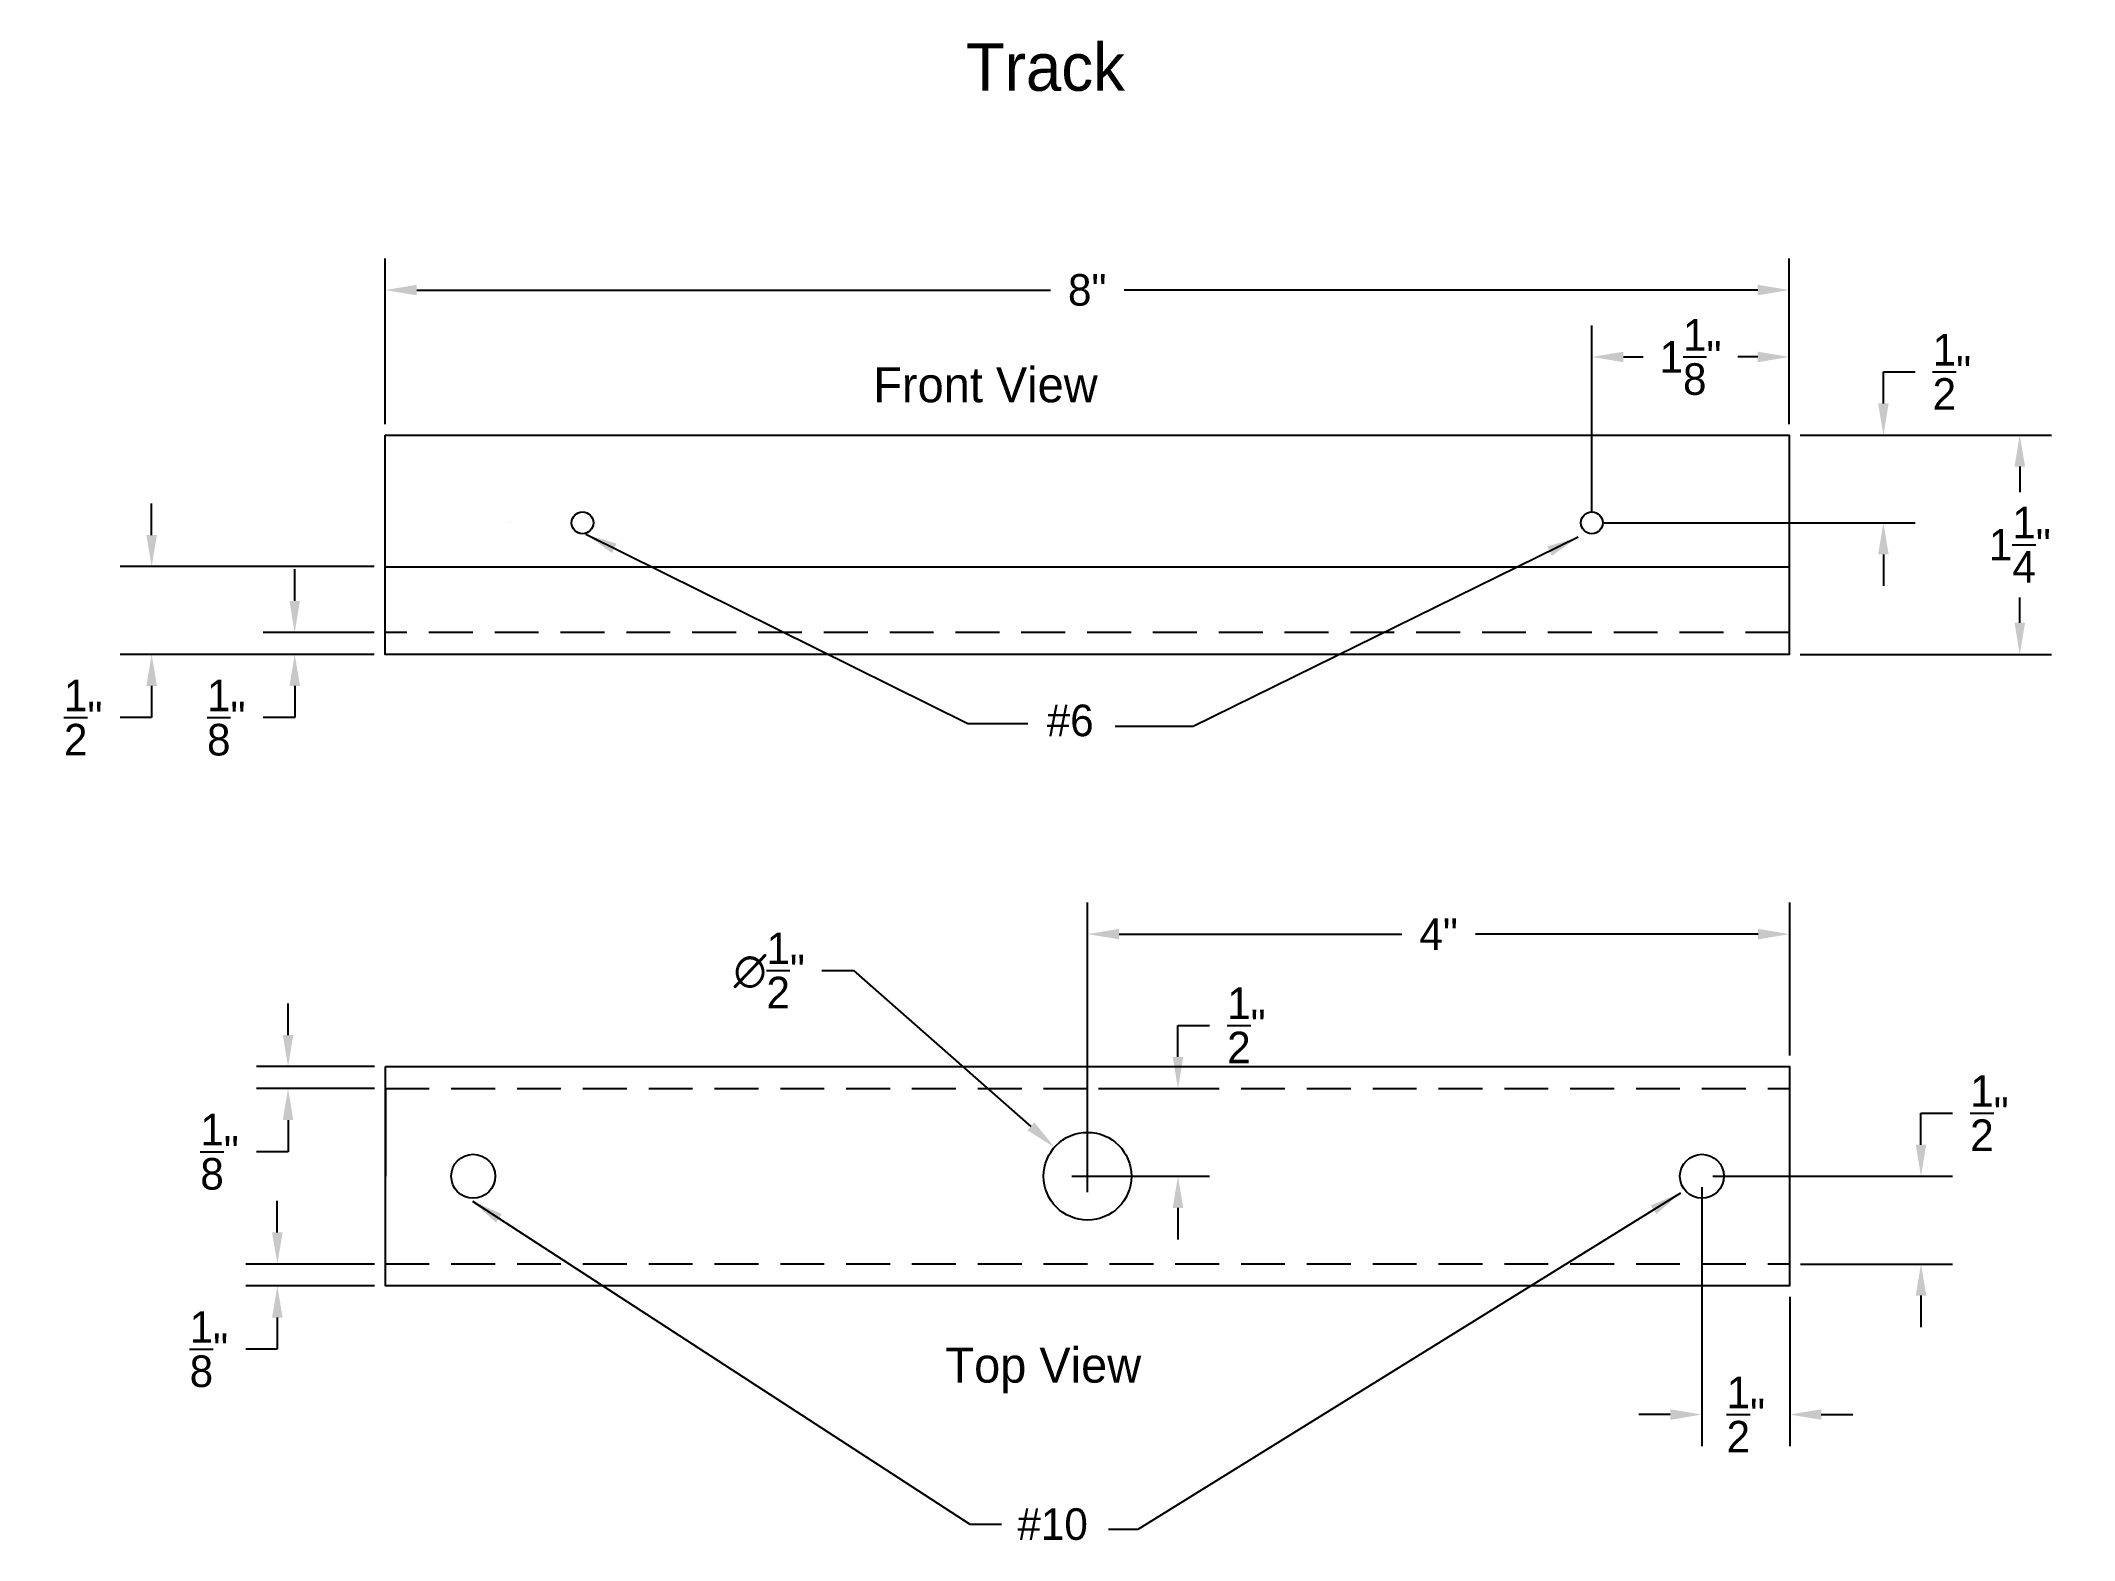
# Model space of a CAD drawing. Header units: inches. Extents: x 21.3 to 32.9, y 33.1 to 41.7.
import ezdxf

# ---------------------------------------------------------------- set-up
doc = ezdxf.new("R2010")
doc.units = ezdxf.units.IN
doc.header["$MEASUREMENT"] = 0
doc.linetypes.add('DASHED2', pattern=[0.375, 0.25, -0.125])
doc.layers.get('0').update_dxf_attribs({"color": 1})
doc.layers.add('dimensions', color=5, linetype='Continuous')
doc.layers.add('hidden lines', color=1, linetype='DASHED2')
doc.dimstyles.get("Standard").update_dxf_attribs({"dimtxt": 0.18, "dimasz": 0.18, "dimexe": 0.18, "dimexo": 0.0625, "dimgap": 0.09, "dimtad": 0, "dimtih": 1, "dimtoh": 1, "dimdec": 4, "dimzin": 0, "dimdsep": 46, "dimlunit": 4, "dimtxsty": 'Standard', "dimcen": 0.09, "dimadec": 0, "dimazin": 0, "dimtfac": 1, "dimtdec": 4, "dimtofl": 0, "dimtmove": 0, "dimatfit": 3, "dimfxl": 1, "dimtolj": 1, "dimtzin": 0, "dimarcsym": 0})

# ---------------------------------------------------------------- blocks, each defined once
blk = doc.blocks.new('*D1')
at = {"layer": 'Defpoints', "color": 0}
for p in [(31.279, 39.423), (31.279, 38.173), (32.592, 38.173)]:
    blk.add_point(p, dxfattribs=at)
at = {"layer": 'dimensions', "color": 0, "lineweight": -2}
for p, q in [((31.341, 39.423), (32.772, 39.423)), ((32.592, 39.243), (32.592, 39.098)), ((32.592, 38.353), (32.592, 38.498)), ((31.341, 38.173), (32.772, 38.173))]:
    blk.add_line(p, q, dxfattribs=at)
at = {"layer": 'dimensions', "color": 0}
for points in [[(32.562, 39.243), (32.622, 39.243), (32.592, 39.423)], [(32.562, 38.353), (32.622, 38.353), (32.592, 38.173)]]:
    blk.add_solid(points, dxfattribs=at)
at = {"layer": 'dimensions', "color": 0, "insert": (32.592, 38.798), "char_height": 0.18, "attachment_point": 5}
blk.add_mtext('\\A1;1{\\H1.000000x;\\S1/4;}"', dxfattribs=at)
blk = doc.blocks.new('*D2')
at = {"layer": 'Defpoints', "color": 0}
for p in [(31.279, 40.249), (23.279, 39.423), (31.279, 39.423)]:
    blk.add_point(p, dxfattribs=at)
at = {"layer": 'dimensions', "color": 0, "lineweight": -2}
for p, q in [((23.279, 39.485), (23.279, 40.429)), ((31.279, 39.485), (31.279, 40.429)), ((23.459, 40.249), (27.069, 40.249)), ((31.099, 40.249), (27.489, 40.249))]:
    blk.add_line(p, q, dxfattribs=at)
at = {"layer": 'dimensions', "color": 0}
for points in [[(23.459, 40.279), (23.459, 40.219), (23.279, 40.249)], [(31.099, 40.279), (31.099, 40.219), (31.279, 40.249)]]:
    blk.add_solid(points, dxfattribs=at)
at = {"layer": 'dimensions', "color": 0, "insert": (27.279, 40.249), "char_height": 0.18, "attachment_point": 5}
blk.add_mtext('\\A1;8"', dxfattribs=at)
blk = doc.blocks.new('*D3')
at = {"layer": 'Defpoints', "color": 0}
for p in [(23.279, 38.673), (21.949, 38.173), (23.279, 38.173)]:
    blk.add_point(p, dxfattribs=at)
at = {"layer": 'dimensions', "color": 0, "lineweight": -2}
for p, q in [((21.949, 38.853), (21.949, 39.033)), ((23.216, 38.673), (21.769, 38.673)), ((23.216, 38.173), (21.769, 38.173)), ((21.949, 37.993), (21.949, 37.813)), ((21.949, 37.813), (21.769, 37.813))]:
    blk.add_line(p, q, dxfattribs=at)
at = {"layer": 'dimensions', "color": 0}
for points in [[(21.919, 38.853), (21.979, 38.853), (21.949, 38.673)], [(21.919, 37.993), (21.979, 37.993), (21.949, 38.173)]]:
    blk.add_solid(points, dxfattribs=at)
at = {"layer": 'dimensions', "color": 0, "insert": (21.559, 37.813), "char_height": 0.18, "attachment_point": 5}
blk.add_mtext('\\A1;{\\H1.000000x;\\S1/2;}"', dxfattribs=at)
blk = doc.blocks.new('*D4')
at = {"layer": 'Defpoints', "color": 0}
for p in [(23.279, 38.298), (22.764, 38.173), (23.279, 38.173)]:
    blk.add_point(p, dxfattribs=at)
at = {"layer": 'dimensions', "color": 0, "lineweight": -2}
for p, q in [((22.764, 38.478), (22.764, 38.658)), ((23.216, 38.298), (22.584, 38.298)), ((23.216, 38.173), (22.584, 38.173)), ((22.764, 37.993), (22.764, 37.813)), ((22.764, 37.813), (22.584, 37.813))]:
    blk.add_line(p, q, dxfattribs=at)
at = {"layer": 'dimensions', "color": 0}
for points in [[(22.734, 38.478), (22.794, 38.478), (22.764, 38.298)], [(22.734, 37.993), (22.794, 37.993), (22.764, 38.173)]]:
    blk.add_solid(points, dxfattribs=at)
at = {"layer": 'dimensions', "color": 0, "insert": (22.374, 37.813), "char_height": 0.18, "attachment_point": 5}
blk.add_mtext('\\A1;{\\H1.000000x;\\S1/8;}"', dxfattribs=at)
blk = doc.blocks.new('*D5')
at = {"layer": 'Defpoints', "color": 0}
for p in [(23.281, 35.824), (22.726, 35.699), (23.281, 35.699)]:
    blk.add_point(p, dxfattribs=at)
at = {"layer": 'dimensions', "color": 0, "lineweight": -2}
for p, q in [((22.726, 36.004), (22.726, 36.184)), ((23.218, 35.824), (22.546, 35.824)), ((23.218, 35.699), (22.546, 35.699)), ((22.726, 35.519), (22.726, 35.339)), ((22.726, 35.339), (22.546, 35.339))]:
    blk.add_line(p, q, dxfattribs=at)
at = {"layer": 'dimensions', "color": 0}
for points in [[(22.696, 36.004), (22.756, 36.004), (22.726, 35.824)], [(22.696, 35.519), (22.756, 35.519), (22.726, 35.699)]]:
    blk.add_solid(points, dxfattribs=at)
at = {"layer": 'dimensions', "color": 0, "insert": (22.336, 35.339), "char_height": 0.18, "attachment_point": 5}
blk.add_mtext('\\A1;{\\H1.000000x;\\S1/8;}"', dxfattribs=at)
blk = doc.blocks.new('*D6')
at = {"layer": 'Defpoints', "color": 0}
for p in [(23.281, 34.699), (22.665, 34.574), (23.281, 34.574)]:
    blk.add_point(p, dxfattribs=at)
at = {"layer": 'dimensions', "color": 0, "lineweight": -2}
for p, q in [((22.665, 34.879), (22.665, 35.059)), ((23.218, 34.699), (22.485, 34.699)), ((23.218, 34.574), (22.485, 34.574)), ((22.665, 34.394), (22.665, 34.214)), ((22.665, 34.214), (22.485, 34.214))]:
    blk.add_line(p, q, dxfattribs=at)
at = {"layer": 'dimensions', "color": 0}
for points in [[(22.635, 34.879), (22.695, 34.879), (22.665, 34.699)], [(22.635, 34.394), (22.695, 34.394), (22.665, 34.574)]]:
    blk.add_solid(points, dxfattribs=at)
at = {"layer": 'dimensions', "color": 0, "insert": (22.275, 34.214), "char_height": 0.18, "attachment_point": 5}
blk.add_mtext('\\A1;{\\H1.000000x;\\S1/8;}"', dxfattribs=at)
blk = doc.blocks.new('*D8')
at = {"layer": 'Defpoints', "color": 0}
for p in [(31.279, 39.868), (31.279, 39.423), (30.154, 38.923)]:
    blk.add_point(p, dxfattribs=at)
at = {"layer": 'dimensions', "color": 0, "lineweight": -2}
for p, q in [((30.154, 38.985), (30.154, 40.048)), ((31.279, 39.485), (31.279, 40.048)), ((30.334, 39.868), (30.446, 39.868)), ((31.099, 39.868), (30.986, 39.868))]:
    blk.add_line(p, q, dxfattribs=at)
at = {"layer": 'dimensions', "color": 0}
for points in [[(30.334, 39.898), (30.334, 39.838), (30.154, 39.868)], [(31.099, 39.898), (31.099, 39.838), (31.279, 39.868)]]:
    blk.add_solid(points, dxfattribs=at)
at = {"layer": 'dimensions', "color": 0, "insert": (30.716, 39.868), "char_height": 0.18, "attachment_point": 5}
blk.add_mtext('\\A1;1{\\H1.000000x;\\S1/8;}"', dxfattribs=at)
blk = doc.blocks.new('*D9')
at = {"layer": 'Defpoints', "color": 0}
for p in [(31.279, 39.423), (31.815, 39.423), (30.154, 38.923)]:
    blk.add_point(p, dxfattribs=at)
at = {"layer": 'dimensions', "color": 0, "lineweight": -2}
for p, q in [((31.815, 39.603), (31.815, 39.783)), ((31.815, 39.783), (31.995, 39.783)), ((31.341, 39.423), (31.995, 39.423)), ((30.216, 38.923), (31.995, 38.923)), ((31.815, 38.743), (31.815, 38.563))]:
    blk.add_line(p, q, dxfattribs=at)
at = {"layer": 'dimensions', "color": 0}
for points in [[(31.785, 39.603), (31.845, 39.603), (31.815, 39.423)], [(31.785, 38.743), (31.845, 38.743), (31.815, 38.923)]]:
    blk.add_solid(points, dxfattribs=at)
at = {"layer": 'dimensions', "color": 0, "insert": (32.205, 39.783), "char_height": 0.18, "attachment_point": 5}
blk.add_mtext('\\A1;{\\H1.000000x;\\S1/2;}"', dxfattribs=at)
blk = doc.blocks.new('*D10')
at = {"layer": 'Defpoints', "color": 0}
for p in [(30.781, 35.199), (31.281, 34.574), (31.281, 33.841)]:
    blk.add_point(p, dxfattribs=at)
at = {"layer": 'dimensions', "color": 0, "lineweight": -2}
for p, q in [((30.781, 35.137), (30.781, 33.661)), ((31.281, 34.512), (31.281, 33.661)), ((30.601, 33.841), (30.421, 33.841)), ((31.461, 33.841), (31.641, 33.841))]:
    blk.add_line(p, q, dxfattribs=at)
at = {"layer": 'dimensions', "color": 0}
for points in [[(30.601, 33.871), (30.601, 33.811), (30.781, 33.841)], [(31.461, 33.871), (31.461, 33.811), (31.281, 33.841)]]:
    blk.add_solid(points, dxfattribs=at)
at = {"layer": 'dimensions', "color": 0, "insert": (31.031, 33.841), "char_height": 0.18, "attachment_point": 5}
blk.add_mtext('\\A1;{\\H1.000000x;\\S1/2;}"', dxfattribs=at)
blk = doc.blocks.new('*D11')
at = {"layer": 'Defpoints', "color": 0}
for p in [(30.781, 35.199), (32.029, 35.199), (31.281, 34.699)]:
    blk.add_point(p, dxfattribs=at)
at = {"layer": 'dimensions', "color": 0, "lineweight": -2}
for p, q in [((32.029, 35.379), (32.029, 35.559)), ((32.029, 35.559), (32.209, 35.559)), ((30.843, 35.199), (32.209, 35.199)), ((31.343, 34.699), (32.209, 34.699)), ((32.029, 34.519), (32.029, 34.339))]:
    blk.add_line(p, q, dxfattribs=at)
at = {"layer": 'dimensions', "color": 0}
for points in [[(31.999, 35.379), (32.059, 35.379), (32.029, 35.199)], [(31.999, 34.519), (32.059, 34.519), (32.029, 34.699)]]:
    blk.add_solid(points, dxfattribs=at)
at = {"layer": 'dimensions', "color": 0, "insert": (32.419, 35.559), "char_height": 0.18, "attachment_point": 5}
blk.add_mtext('\\A1;{\\H1.000000x;\\S1/2;}"', dxfattribs=at)
blk = doc.blocks.new('*D12')
at = {"layer": 'Defpoints', "color": 0}
for p in [(27.281, 35.699), (27.796, 35.699), (27.281, 35.199)]:
    blk.add_point(p, dxfattribs=at)
at = {"layer": 'dimensions', "color": 0, "lineweight": -2}
for p, q in [((27.796, 35.879), (27.796, 36.059)), ((27.796, 36.059), (27.976, 36.059)), ((27.343, 35.699), (27.976, 35.699)), ((27.343, 35.199), (27.976, 35.199)), ((27.796, 35.019), (27.796, 34.839))]:
    blk.add_line(p, q, dxfattribs=at)
at = {"layer": 'dimensions', "color": 0}
for points in [[(27.766, 35.879), (27.826, 35.879), (27.796, 35.699)], [(27.766, 35.019), (27.826, 35.019), (27.796, 35.199)]]:
    blk.add_solid(points, dxfattribs=at)
at = {"layer": 'dimensions', "color": 0, "insert": (28.186, 36.059), "char_height": 0.18, "attachment_point": 5}
blk.add_mtext('\\A1;{\\H1.000000x;\\S1/2;}"', dxfattribs=at)
blk = doc.blocks.new('*D13')
at = {"layer": 'Defpoints', "color": 0}
for p in [(31.281, 36.579), (31.281, 35.824), (27.281, 35.199)]:
    blk.add_point(p, dxfattribs=at)
at = {"layer": 'dimensions', "color": 0, "lineweight": -2}
for p, q in [((27.281, 35.262), (27.281, 36.759)), ((31.281, 35.887), (31.281, 36.759)), ((27.461, 36.579), (29.071, 36.579)), ((31.101, 36.579), (29.491, 36.579))]:
    blk.add_line(p, q, dxfattribs=at)
at = {"layer": 'dimensions', "color": 0}
for points in [[(27.461, 36.609), (27.461, 36.549), (27.281, 36.579)], [(31.101, 36.609), (31.101, 36.549), (31.281, 36.579)]]:
    blk.add_solid(points, dxfattribs=at)
at = {"layer": 'dimensions', "color": 0, "insert": (29.281, 36.579), "char_height": 0.18, "attachment_point": 5}
blk.add_mtext('\\A1;4"', dxfattribs=at)
blk = doc.blocks.new('*D14')
at = {"layer": 'Defpoints', "color": 0}
for p in [(27.093, 35.364), (27.468, 35.034)]:
    blk.add_point(p, dxfattribs=at)
at = {"layer": 'dimensions', "color": 0, "lineweight": -2}
for p, q in [((25.768, 36.372), (25.948, 36.372)), ((25.948, 36.372), (26.958, 35.483)), ((27.281, 35.109), (27.281, 35.289)), ((27.191, 35.199), (27.371, 35.199))]:
    blk.add_line(p, q, dxfattribs=at)
at = {"layer": 'dimensions', "color": 0}
blk.add_solid([(26.978, 35.506), (26.938, 35.461), (27.093, 35.364)], dxfattribs=at)
at = {"layer": 'dimensions', "color": 0, "insert": (25.468, 36.372), "char_height": 0.18, "attachment_point": 5}
blk.add_mtext('\\A1;∅{\\H1.000000x;\\S1/2;}"', dxfattribs=at)

msp = doc.modelspace()

# ---------------------------------------------------------------- linework, layer by layer
for p, q in [((23.99506, 38.92263), (23.99506, 38.92263)), ((23.27861, 38.67263), (31.27861, 38.67263)), ((23.28077, 35.6993), (23.28077, 35.1993)), ((31.28077, 35.6993), (31.28077, 35.1993))]:
    msp.add_line(p, q)
for points in [[(23.27861, 39.42263), (31.27861, 39.42263), (31.27861, 38.17263), (23.27861, 38.17263)], [(23.28077, 35.8243), (31.28077, 35.8243), (31.28077, 34.5743), (23.28077, 34.5743)]]:
    msp.add_lwpolyline(points, close=True)
for centre, radius in [((24.40361, 38.92263), 0.0625), ((30.15361, 38.92263), 0.0625), ((27.28077, 35.1993), 0.25), ((23.78077, 35.1993), 0.125), ((30.78077, 35.1993), 0.125)]:
    msp.add_circle(centre, radius)
at = {"layer": 'hidden lines'}
for p, q in [((31.27861, 38.29763), (23.27861, 38.29763)), ((23.28077, 35.6993), (31.28077, 35.6993)), ((23.28077, 34.6993), (31.28077, 34.6993))]:
    msp.add_line(p, q, dxfattribs=at)

# ---------------------------------------------------------------- texts
at = {"layer": 'Defpoints'}
msp.add_text('Track', height=0.271276, dxfattribs=at).set_placement((26.58723, 41.38461))
at = {"layer": 'dimensions'}
for s, p in [('Front View', (26.06021, 39.60969)), ('Top View', (26.4713, 34.0231))]:
    msp.add_text(s, height=0.2, dxfattribs=at).set_placement(p)
at = {"layer": 'dimensions', "char_height": 0.18, "width": 0.3, "attachment_point": 1}
for s, insert in [('#6', (27.04807, 37.88681)), ('#10', (26.88103, 33.30688))]:
    msp.add_mtext(s, dxfattribs=dict(at, insert=insert))

# ---------------------------------------------------------------- dimensions: what is measured, and where the dimension line sits
at = {"layer": 'dimensions'}
for base, p1, p2, picture, middle in [((31.27861, 40.24858), (23.27861, 39.42263), (31.27861, 39.42263), '*D2', (27.27861, 40.24858)), ((31.27861, 39.86829), (30.15361, 38.92263), (31.27861, 39.42263), '*D8', (30.71611, 39.86829)), ((31.28077, 36.57865), (27.28077, 35.1993), (31.28077, 35.8243), '*D13', (29.28077, 36.57865)), ((31.28077, 33.84056), (30.78077, 35.1993), (31.28077, 34.5743), '*D10', (31.03077, 33.84056))]:
    dim = msp.add_linear_dim(base=base, p1=p1, p2=p2, dimstyle='Standard', dxfattribs=at)
    dim.commit()
    dim.dimension.update_dxf_attribs({"geometry": picture, "text_midpoint": middle})
for base, p1, p2, picture, middle in [((31.81539, 39.42263), (30.15361, 38.92263), (31.27861, 39.42263), '*D9', (32.20539, 39.78263)), ((32.59188, 38.17263), (31.27861, 39.42263), (31.27861, 38.17263), '*D1', (32.59188, 38.79763)), ((21.94937, 38.17263), (23.27861, 38.67263), (23.27861, 38.17263), '*D3', (21.55937, 37.81263)), ((22.76442, 38.17263), (23.27861, 38.29763), (23.27861, 38.17263), '*D4', (22.37442, 37.81263)), ((27.7959, 35.6993), (27.28077, 35.1993), (27.28077, 35.6993), '*D12', (28.1859, 36.0593)), ((22.72586, 35.6993), (23.28077, 35.8243), (23.28077, 35.6993), '*D5', (22.33586, 35.3393)), ((32.02854, 35.1993), (31.28077, 34.6993), (30.78077, 35.1993), '*D11', (32.41854, 35.5593)), ((22.66496, 34.5743), (23.28077, 34.6993), (23.28077, 34.5743), '*D6', (22.27496, 34.2143))]:
    dim = msp.add_linear_dim(base=base, p1=p1, p2=p2, angle=90, dimstyle='Standard', dxfattribs=at)
    dim.commit()
    dim.dimension.update_dxf_attribs({"geometry": picture, "text_midpoint": middle})
dim = msp.add_diameter_dim_2p(p1=(27.46849, 35.03419), p2=(27.09305, 35.36441), dimstyle='Standard', dxfattribs=at)
dim.commit()
dim.dimension.update_dxf_attribs({"geometry": '*D14', "text_midpoint": (25.46759, 36.37193), "dimtype": 163})

# ---------------------------------------------------------------- leaders
for points in [[(24.42352, 38.85714), (26.59864, 37.779), (26.94118, 37.779)], [(30.07517, 38.84075), (27.88293, 37.7626), (27.43763, 37.7626)], [(30.65826, 35.10312), (27.56752, 33.18645), (27.40004, 33.18645)]]:
    msp.add_leader(points, dimstyle='Standard', override={"dimgap": 0.09, "dimtad": 0}, dxfattribs=at)
at = {"layer": 'dimensions', "annotation_type": 0, "has_hookline": 1, "hookline_direction": 0, "text_width": 0.39}
msp.add_leader([(23.77641, 35.05749), (26.61103, 33.21688), (26.79103, 33.21688)], dimstyle='Standard', override={"dimgap": 0.09, "dimtad": 0}, dxfattribs=at)

doc.saveas('drawing.dxf')
